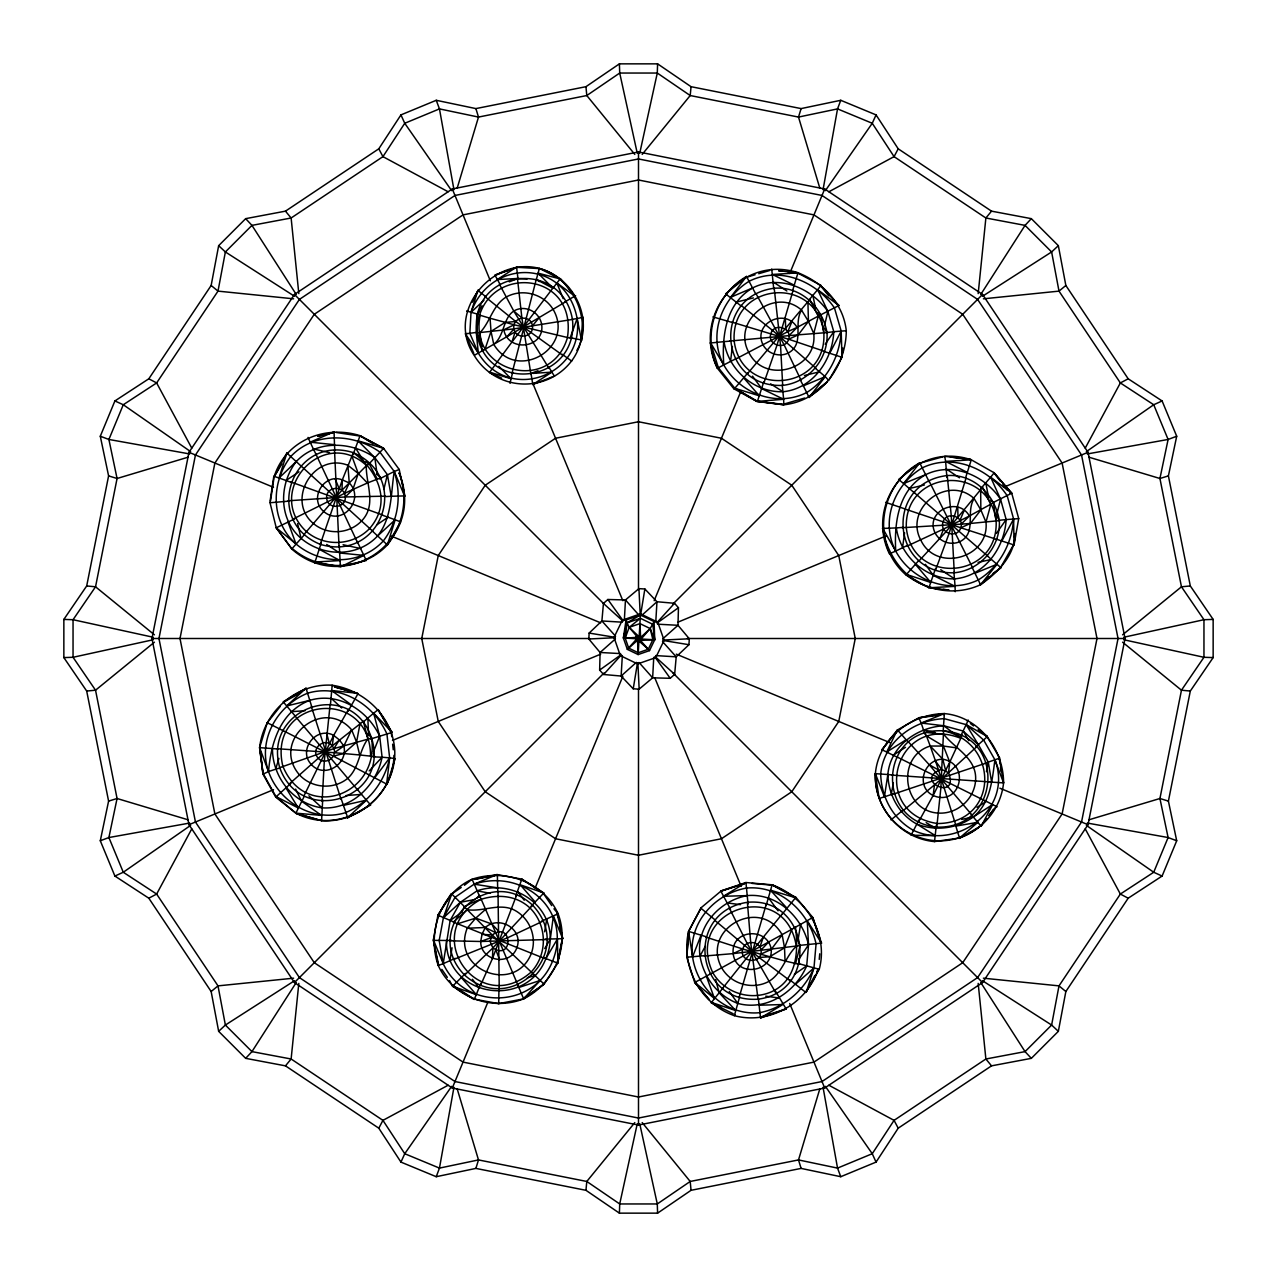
<?xml version="1.0" encoding="UTF-8"?>
<svg xmlns="http://www.w3.org/2000/svg" width="1277" height="1277" viewBox="0 0 1277 1277"><rect width="100%" height="100%" fill="white"/><g stroke="black" fill="none" stroke-linecap="round" stroke-linejoin="round"><path stroke-width="1.5" d="M747.396 902.296L750.668 942.346L758.043 999.189C820.425 991.175 809.985 896.598 747.396 902.296C684.44 911.922 694.528 1003.435 758.043 999.189M479.561 337.623L476.88 332.882C468.42 269.431 561.657 257.108 572.447 319.442C579.263 382.334 486.266 396.125 476.88 332.882C477.534 262.934 578.577 267.452 567.371 337.862C550.722 393.986 468.1 372.724 480.184 315.291L476.991 313.998L478.125 319.41M626.081 619.983L627.087 622.825L625.203 638.101L637.638 637.319L639.17 636.792L640.415 614.987L626.081 619.983L623.368 637.989L627.326 649.355L638.149 654.574L649.498 650.616L654.734 639.777L654.079 621.58L640.415 614.987L627.087 622.825L623.368 637.989L637.383 638.803L640.032 640L640.288 637.782L637.415 636.632L635.85 637.175L635.675 640.24L640.575 640.607L640.703 638.979M710.076 343.034L724.027 341.645C728.576 370.011 753.989 392.566 783.056 391.752C812.938 388.703 832.524 360.242 833.785 331.717L827.863 311.412C811.47 288.091 779.672 274.363 752.807 287.836C725.4 303.718 721.808 336.346 723.772 364.951C739.75 393.603 776.767 407.666 806.745 392.534C827.927 379.109 839.883 355.836 841.192 331.094L834.456 307.965C816.131 281.1 779.752 265.919 749.264 281.195C721.361 298.211 707.666 335.276 723.772 364.951L717.419 368.287L733.876 388.799L756.926 401.457L783.839 404.793C820.584 400.978 846.092 366.467 846.284 330.759C843.331 303.319 822.851 282.632 797.997 272.751C741.346 254.059 691.224 315.914 717.419 368.287C702.111 335.244 715.216 294.827 746.486 276.439L755.713 293.949M304.485 534.648L292.21 548.471C319.394 571.968 362.476 571.489 387.394 544.88C403.229 524.416 408.863 497.12 399.015 472.761C426.773 538.718 345.971 596.183 292.194 549.397L276.247 527.8L294.684 518.861M314.717 562.949L321.293 542.869M956.186 734.642L961.948 734.834L960.815 738.298C894.73 712.215 867.865 813.273 937.573 823.537C998.295 823.186 1000.498 742.815 943.575 730.859L940.846 788.132L936.791 827.097C873.851 820.712 879.709 726.725 943.575 730.859C1007.33 735.728 999.939 829.539 936.791 827.097M599.647 670.074L600.094 652.483L588.809 638.995L589.144 633.073L601.898 620.957L603.446 603.446L607.868 599.488L625.459 599.951L638.931 588.649L644.869 588.984L656.969 601.738L674.495 603.287L678.454 607.708L677.991 625.299L689.293 638.771L688.957 644.709L676.203 656.825L674.655 674.336L670.217 678.295L652.643 677.832L639.154 689.133L633.232 688.798L621.117 676.044L603.606 674.495L599.647 670.074L620.925 654.798M882.407 528.439L896.31 527.912C900.493 556.309 925.554 579.199 954.589 578.88C984.487 576.23 1004.472 548.072 1006.18 519.611L1000.545 499.211C984.599 475.523 952.897 461.476 925.841 474.581C898.21 489.985 894.155 522.532 895.72 551.105C911.315 579.95 948.077 594.683 978.294 579.934C999.588 566.78 1011.943 543.731 1013.603 519.021L1007.202 495.795C989.356 468.531 953.105 452.984 922.393 467.813C894.251 484.382 880.029 521.239 895.72 551.105L889.399 553.787C863.891 500.76 914.907 440.677 971.286 459.816L965.635 477.678M303.974 534.536L341.997 490.145L342.332 479.881L353.298 452.633C411.928 478.268 381.232 562.662 320.256 544.337C261.322 520.25 292.545 433.637 353.298 452.633C377.976 470.798 392.374 502.116 369.755 528.343C353.122 545.902 324.358 547.274 306.145 531.36C263.812 491.406 322.842 425.64 366.26 465.307C365.813 484.127 377.034 504.878 361.678 520.872C348.94 534.313 326.928 535.366 312.993 523.171C285.553 499.658 314.254 452.026 347.871 465.259L358.246 473.48L367.377 483.009L380.881 477.726L376.699 474.262M619.409 1213.15L585.951 1190.308L475.89 1168.407L436.239 1176.708L400.946 1162.102L378.79 1128.182L285.473 1065.848L245.663 1058.346L218.654 1031.337L211.152 991.527L148.818 898.21L114.898 876.054L100.292 840.761L108.593 801.11L86.692 691.049L63.85 657.591L63.85 619.409L86.692 585.951L108.593 475.89L100.292 436.239L114.898 400.946L148.818 378.79L211.152 285.473L218.654 245.663L245.663 218.654L285.473 211.152L378.79 148.818L400.946 114.898L436.239 100.292L475.89 108.593L585.951 86.692L619.409 63.85L657.591 63.85L691.049 86.692L801.11 108.593L840.761 100.292L876.054 114.898L898.21 148.818L991.527 211.152L1031.337 218.654L1058.346 245.663L1065.848 285.473L1128.182 378.79L1162.102 400.946L1176.708 436.239L1168.407 475.89L1190.308 585.951L1213.15 619.409L1213.15 657.591L1190.308 691.049L1168.407 801.11L1176.708 840.761L1162.102 876.054L1128.182 898.21L1065.848 991.527L1058.346 1031.337L1031.337 1058.346L991.527 1065.848L898.21 1128.182L876.054 1162.102L840.761 1176.708L801.11 1168.407L691.049 1190.308L657.591 1213.15L619.409 1213.15L619.712 1203.956L637.255 1123.776M657.591 63.85L657.288 73.044L639.745 153.224M480.535 985.429L492.443 958.564L492.874 947.965L490.065 941.404L492.236 935.003C512.3 920.302 513.753 961.294 492.874 947.965L464.605 975.069C420.388 930.374 486.84 862.246 532.653 905.265C576.31 951.604 512.029 1017.53 464.605 975.069M798.795 958.74L799.514 964.374L785.052 961.022L784.525 947.805L782.163 934.812C760.581 895.863 700.482 928.842 721.76 967.966C730.987 984.008 752.137 990.186 768.546 981.598C782.21 973.521 785.132 956.904 796.305 946.273C785.307 876.182 682.828 908.777 712.837 972.755C724.905 993.714 752.552 1001.775 773.99 990.569C797.343 978.054 798.444 950.503 795.443 927.294L709.996 974.191M334.494 449.807L339.075 547.163M480.184 315.291L490.065 318.244L491.022 331.413L493.752 344.359C516.499 382.637 575.576 347.855 553.133 309.401C543.411 293.63 522.085 288.107 505.947 297.174C492.699 305.442 490.336 321.788 479.944 332.722L482.195 350.936L507.145 336.553L513.977 328.875C511.502 316.904 530.961 313.711 532.397 325.827C534.297 337.32 515.94 340.305 513.977 328.875L476.88 332.882M330.456 704.792L332.164 685.222C378.231 692.31 410.715 740.5 386.644 784.062C369.34 815.795 328.428 830.529 295.881 813.146L304.229 796.369M789.681 979.746L805.867 992.437L819.243 969.307L818.429 968.748C807.319 1003.083 769.6 1025.16 734.355 1015.662C700.227 1003.882 680.545 966.29 688.59 931.396L701.153 907.708L688.59 931.396L686.739 957.239L700.004 956.074C695.885 926.671 719.095 900.86 747.157 895.608C777.039 892.831 802.116 916.87 808.533 944.788L806.697 965.859C795.443 992.133 766.663 1011.304 737.787 1003.403C717.435 995.661 703.611 977.336 700.004 956.074L705.399 946.097M782.689 385.383L780.566 345.732L774.213 288.251C711.081 296.472 719.095 388.192 782.689 385.383C808.724 382.573 828.757 358.709 827.001 332.579C822.532 307.198 800.998 286.032 774.213 288.251M373.507 753.334L374.704 756.766L370.585 756.128C370.33 685.063 266.542 697.625 282.84 766.168C305.65 822.085 379.939 795.108 371.575 738.154C351.702 677.337 262.328 706.883 279.727 767.637C300.893 827.257 390.81 799.194 371.575 738.154L368.015 733.429M624.341 620.43L625.459 599.951L639.075 615.291M653.76 657.352L652.643 677.832L639.027 662.492M638.963 640.368L638.915 641.182L637.335 640.415L636.76 638.755L639.17 636.6L641.15 639.011L640.447 640.463L637.175 640.958L638.947 640.543L638.149 654.574M576.901 350.377C594.635 319.314 573.501 277.46 539.772 268.617L539.389 268.409C491.789 255.911 445.21 312.769 474.23 355.453C495.572 391.065 546.301 393.954 571.569 361.008L571.92 360.673M954.286 572.782L951.253 515.541L947.215 475.555C883.987 482.898 890.644 574.714 954.286 572.782C980.369 570.34 1000.737 546.764 999.348 520.617C995.23 495.173 974.032 473.703 947.215 475.555M622.346 655.564L621.117 676.044L636.393 662.348M655.755 622.218L656.969 601.738L641.708 615.434M322.682 799.945L321.596 820.728C358.566 823.25 393.859 792.809 393.907 755.393M499.243 988.893L498.014 891.442M936.36 825.038L934.509 841.591C900.397 838.542 873.883 807.766 875.368 773.654C878.4 738.92 910.565 714.051 944.357 713.588C978.852 716.62 1003.658 749.328 1003.578 782.881C1000.929 808.357 983.402 829.364 959.506 838.015L934.509 841.591M330.168 704.186L324.31 761.204L322.107 801.333M688.862 932.912L686.739 957.239L694.656 982.316L709.15 999.572L694.656 982.316M797.119 938.834L800.136 945.571L733.19 953.616C730.524 929.624 767.413 926.288 771.276 949.418C772.585 972.851 735.791 977.623 733.19 953.616L704.281 956.042M705.926 937.11L742.735 949.003C738.729 963.241 763.151 964.678 761.06 950.024C759.432 940.766 745.209 939.744 742.735 949.003L733.19 953.616M819.243 959.394L819.738 953.791M842.82 348.03L841.99 357.321L829.699 378.87M585.951 1190.308L586.797 1181.464L634.813 1122.579M691.049 86.692L690.203 95.536L642.187 154.421M298.818 983.402L291.124 1059L285.473 1065.848M978.182 293.598L985.876 218L991.527 211.152M824.926 351.494L788.659 339.235C792.522 327.902 774.165 322.203 770.861 333.632C766.998 344.902 785.339 350.696 788.659 339.235L798.285 334.829L827.001 332.579L824.064 327.774M1015.231 533.674C1014.72 555.655 997.592 572.83 980.576 584.69C955.627 596.279 926.99 590.996 905.553 574.522C870.291 543.411 879.294 485.052 919.711 462.849L929.369 482.147M813.736 333.536C817.95 369.436 764.556 384.984 748.849 352.436C731.226 320.894 774.596 286.08 801.573 310.135L808.437 321.421L813.736 333.536L818.238 316.233L809.778 299.488L747.125 374.145M823.825 332.754C827.352 391.209 740.772 398.743 734.131 340.576C731.098 282.089 816.067 274.555 823.825 332.754L820.84 314.765L818.046 312.306M976.969 746.486L948.54 772.713L941.58 769.361C911.507 780.215 960.017 802.483 948.54 772.713L949.769 762.114L960.815 738.298M997.002 539.485L960.783 527.768C964.869 516.467 946.528 510.545 943.08 521.91C939.058 533.132 957.319 539.181 960.783 527.768L970.488 523.458L999.348 520.617L996.507 515.637M379.445 478.891L394.242 471.5L404.554 495.907L391.209 496.274L387.394 474.645L374.815 457.629C351.43 441.379 316.84 439.639 296.312 461.492C278.833 484.143 278.434 518.861 301.005 538.303C322.826 556.995 357.512 557.554 377.609 535.957C392.278 517.536 390.714 493.529 394.242 471.5L379.939 452.122C353.49 433.206 314.094 431.706 290.789 456.496C270.66 482.195 270.485 521.702 295.993 543.922C320.846 565.28 360.353 565.599 383.212 541.081C398.568 521.208 401.824 495.157 394.242 471.5L399.222 469.473L404.889 496.354M782.258 385.143L783.631 399.27L756.926 401.457L734.818 388.288L718.376 367.76L710.603 342.875L723.772 364.951L730.524 361.455L732.391 346.482M985.988 522.149C989.691 558.081 936.089 572.91 920.829 540.139C903.669 508.358 947.518 474.15 974.143 498.573L980.864 509.938L985.988 522.149L990.776 504.559L982.62 487.271L945.826 531.902L918.881 561.066M996.124 521.144C998.822 579.614 912.145 585.999 906.319 527.72C904.116 469.234 989.18 462.833 996.124 521.144L993.442 502.739L990.697 500.169M1014.034 540.969L1014.05 544.976L1018.711 518.574L1011.735 493.225L994.16 472.793L970.807 459.528L950.311 456.99M1014.497 537.234L1014.96 533.515M918.45 822.101L933.136 795.507L934.461 784.94L948.54 772.713M943.208 730.795L944.357 713.588L918.77 717.786L897.22 730.109L881.896 749.695L897.811 757.5M370.585 756.128L359.699 754.978L356.57 742.145L351.654 729.853C322.746 696.013 270.437 740.325 299.057 774.405C311.301 788.292 333.265 790.112 347.631 778.427C359.332 767.94 358.789 751.227 367.872 738.904L363.338 721.25L332.212 745.896C324.741 736.59 310.04 749.024 317.957 757.931C324.278 765.753 337.463 757.947 333.967 748.593L332.212 745.896L333.664 735.36L348.461 709.405M455.171 958.341L443.215 963.672L433.621 940.383L446.423 940.463C445.45 996.491 526.012 1010.155 545.902 958.564C564.642 914.284 519.292 876.645 477.023 890.835L460.327 902.312L450.127 920.541L443.215 963.672C464.493 1010.155 533.451 1009.261 552.558 961.166C573.07 910.278 522.916 868.041 474.15 884.163L455.123 897.22L443.39 917.812L439.176 940.495L443.215 963.672L438.266 965.508C426.885 933.279 439.99 893.756 472.075 879.262C504.575 868.296 543.587 881.561 558.081 913.741C570.228 946.161 554.33 983.561 523.65 998.853C491.709 1011.512 452.617 997.177 438.266 965.508L433.334 939.936L437.931 915.178L451.292 893.533L465.355 907.532M939.601 588.889C909.224 586.414 887.228 557.426 882.886 528.71L895.72 551.105L902.52 547.769L904.595 532.796M999.987 763.614L999.268 757.931L1003.578 782.881L991.622 782.131L988.27 762.098L978.374 744.746L963.113 731.019L943.863 725.767C916.87 727.14 890.277 746.295 887.85 774.532C888.521 794.948 898.769 814.183 916.902 824.144C935.738 831.407 956.872 828.645 973.313 816.961C990.569 802.946 992.069 780.247 994.927 759.815L983.657 740.069L966.21 724.65L944.278 718.664C913.47 719.845 883.476 741.969 880.699 774.022C881.29 797.263 893.038 819.132 913.662 830.481C958.037 850.785 1013.411 808.293 994.927 759.815L999.779 758.059L986.961 736.366L979.411 730.524M270.516 500.871L273.885 478.588M367.377 483.009L352.883 489.49L345.285 496.945C346.147 508.837 326.928 509.746 326.657 497.838C325.795 485.994 345.109 484.941 345.285 496.945L385.462 496.178M891.314 774.868L887.85 774.532L884.418 796.816L879.135 798.46L875.368 773.654C873.931 828.454 935.482 860.89 979.044 827.049L959.123 838.462M511.981 373.395L536.372 279.024M798.077 939.792L800.583 924.372L812.795 917.477L795.89 897.332L772.138 884.817L745.944 882.519L721.297 890.819L700.722 908.075L715.104 919.935M640.623 614.844L644.869 588.984M633.232 688.798L637.478 662.939M449.871 960.895L452.042 947.789M544.609 931.779L546.795 918.881L558.081 913.741L553.931 908.825M260.221 749.886L262.982 774.149L259.582 747.668L272.464 748.561C272.352 777.15 293.279 803.776 322.043 807.862C351.957 809.841 376.46 785.355 382.094 757.213L379.684 736.206C367.696 710.299 338.453 691.671 309.784 700.355C280.286 711.56 270.963 742.959 268.521 771.563C279.392 802.451 313.36 822.564 345.413 812.683C368.622 803.121 384.505 782.21 389.645 757.884L386.915 733.956C373.618 704.234 340.097 683.403 307.549 693.235C277.317 705.479 257.443 739.622 268.521 771.563L262.982 774.149L275.736 797.135L296.312 813.497L321.596 820.728M793.113 290.326L776.959 345.333L763.79 383.292M453.942 1087.318L439.464 1168.104L436.239 1176.708M823.058 189.682L837.536 108.896L840.761 100.292M887.85 774.532L875.368 773.654L884.418 796.816L891.218 794.581L893.341 782.945M966.082 477.901L949.003 533.69L935.418 570.436M360.082 723.309L356.57 742.145L343.705 753.478L333.361 756.176L282.808 730.46M476.848 898.082L479.402 895.4L481.174 899.247C418.537 932.817 478.268 1018.599 531.168 972.036C547.705 954.382 547.354 925.586 530.37 908.362C512.013 890.771 484.574 894.538 464.461 906.893L462.082 911.746M481.174 899.247L485.595 909.336L475.73 918.115L467.19 928.219C450.845 969.642 514.519 995.022 531.2 953.759C537.713 936.44 529.029 916.184 511.981 908.985C497.12 903.573 482.498 911.922 467.238 909.735L453.367 922.106L543.89 958.229M547.354 939.537L480.711 941.484L482.036 934.333L485.276 927.501C499.562 914.747 524.24 929.624 516.69 948.157C509.97 966.513 480.375 961.038 480.711 941.484L449.887 940.814M475.842 999.412L498.7 1003.642L523.65 998.853L544.114 984.152L557.841 963.018L562.088 940.159L557.634 963.097L543.028 957.479M986.435 771.771L988.27 762.098L994.927 759.815L1003.578 782.881M739.112 997.529L766.344 903.94M151.947 638.5L188.98 452.297L294.46 294.46L452.297 188.98L638.5 151.947L824.703 188.98L982.54 294.46L1088.02 452.297L1125.053 638.5L1088.02 824.703L982.54 982.54L824.703 1088.02L638.5 1125.053L452.297 1088.02L294.46 982.54L188.98 824.703L151.947 638.5L589.671 638.5M275.736 797.135L290.933 783.296M824.479 325.843L827.863 311.412L817.647 289.671L821.047 285.41L797.471 272.911L788.132 271.873M320.256 544.337L342.332 479.881L349.26 482.945C365.717 499.642 341.246 527.481 323.448 511.231C308.603 498.509 324.135 472.729 342.332 479.881M383.85 489.41L387.394 474.645M996.523 515.269L1000.545 499.211L990.665 477.183L994.16 472.793M512.636 372.469L509.97 383.196L510.433 382.142M795.539 963.688L800.136 945.571M801.573 310.135C793.081 323.64 804.893 344.056 788.308 352.995C779.337 357.448 767.956 353.857 763.167 345.061C751.977 323.704 785.227 307.118 797.071 327.407L820.84 314.765M766.136 905.537L772.138 884.817C805.723 896.981 828.821 933.854 819.243 969.307L798.093 963.465M539.405 281.594L536.34 279.519L539.389 268.409C577.539 279.232 595.577 328.923 571.569 361.008L562.199 354.288M974.143 498.573C965.428 512.013 977.001 532.717 960.256 541.48C951.221 545.806 939.888 542.055 935.227 533.195C924.356 511.694 957.766 495.588 969.387 515.972L993.442 502.739M516.706 894.906L492.443 958.564M734.898 1014.592L734.355 1015.662L739.638 996.89M280.126 706.564L267.26 722.734L259.582 747.668C263.573 712.039 295.929 682.956 332.164 685.222L332.754 686.403M457.23 187.99L478.492 117.069L475.89 108.593M819.77 1089.01L798.508 1159.931L801.11 1168.407M449.52 980.544L452.537 986.275L474.23 999.492L480.982 983.162M296.312 813.497L275.88 796.529L263.126 773.543L259.582 747.668L268.521 771.563L275.624 769.217L278.929 758.394M475.89 1168.407L478.492 1159.931L457.23 1089.01M801.11 108.593L798.508 117.069L819.77 187.99M763.854 381.663L757.453 401.297L734.818 388.288L733.876 388.799M792.618 290.502L797.997 272.751L778.954 270.804M371.846 530.562L377.609 535.957L395.184 519.803L400.643 521.91L387.394 544.88L395.184 519.803L382.908 515.381M494.853 365.126L511.981 341.981L515.158 331.828L566.174 301.484M935.562 568.409L928.906 587.787L905.553 574.522M806.298 992.069L813.976 967.918L816.067 943.911C809.123 911.986 780.295 884.945 746.407 888.074C714.338 893.868 688.111 923.415 692.581 956.84C697.146 989.244 726.278 1015.981 759.735 1012.677C784.286 1007.824 804.031 990.633 813.976 967.918L795.348 984.391M484.989 349.419L491.022 331.413L505.149 322.411L515.716 321.501L563.109 355.565M759.879 947.119L763.391 937.031L783.216 912.736M352.979 454.804L360.066 435.68L383.611 448.339L399.222 469.473M303.83 796.098L333.664 735.36L339.347 739.878L343.848 745.976C348.413 764.572 323.688 779.353 310.886 763.997C297.812 749.455 316.552 725.895 333.664 735.36M515.669 896.326L521.83 879.135L497.072 874.553L474.326 879.374M701.009 935.291L692.581 956.84L688.59 931.396L706.341 936.791M939.696 538.926L943.591 529.029L969.387 515.972L961.214 524.145L902.153 527.72M791.772 929.433L784.525 947.805L769.632 956.792L758.953 957.447L714.705 920.238M373.507 751.642L379.684 736.206L373.666 713.173L378.168 709.661L391.353 732.998L391.768 736.733M735.233 359.3L787.797 331.653L791.692 322.171M452.297 1088.02L488.069 1001.695M535.079 888.185L622.841 676.315M654.159 600.685L741.171 390.65M789.697 273.486L824.703 188.98M771.34 270.038L771.723 269.096L773.718 288.714M533.259 383.451L532.812 384.505L553.021 376.619M960.049 520.106L964.071 510.688M400.946 1162.102L404.745 1153.722L451.627 1086.36M876.054 114.898L872.255 123.278L825.373 190.64M292.672 519.244L344.423 493.433L349.26 482.945L368.893 463.136L377.21 478.875M472.33 302.234L478.268 290.087L474.964 296.95M960.607 736.27L968.301 720.116L967.343 721.17M637.383 638.803L639.17 636.6L637.941 637.654L635.85 637.175L637.638 637.319L629.162 627.358L627.087 622.825L640.4 618.323L652.77 624.293L654.734 639.777L641.15 639.011L650.185 628.555L654.079 621.58M637.814 640L635.675 640.24L638.931 640.99L648.285 649.243L652.898 639.681L650.185 628.555L639.953 623.623L629.162 627.358L625.203 638.101L628.699 648.125L638.261 652.739L648.285 649.243L649.498 650.616M351.654 729.853L343.848 745.976L334.382 752.696L277.572 748.737M916.902 824.144L935.45 835.685L911.076 835.206L918.913 820.01M933.136 795.507C960.096 807.208 971.127 763.965 942.777 759.208C923.622 759.177 915.178 786.728 933.136 795.507L949.769 762.114L943.416 746.055L926.432 735.903L924.74 732.248L943.815 734.435C955.707 749.264 977.607 758.825 975.532 781.125C973.872 799.562 957.239 814.04 938.755 813.114C902.647 811.661 895.64 756.495 930.231 746.039L943.416 746.055L956.537 747.875M347.998 711.401L358.023 693.634L334.558 686.93L357.592 693.299L331.477 690.49L351.303 704.824M824.415 351.622L829.731 353.266L841.192 331.094L846.284 330.759M378.79 1128.182L382.94 1120.36L448.115 1085.242M898.21 148.818L894.06 156.64L828.885 191.758M805.867 992.437L814.838 975.516M816.642 972.132L818.429 968.748M301.308 466.249L286.878 453.048L274.156 476.72C285.441 440.453 325.236 424.571 360.066 435.68L373.283 443.885M996.539 539.229L1001.822 540.985L1013.603 519.021L1018.711 518.574M191.758 828.885L156.64 894.06L148.818 898.21M1085.242 448.115L1120.36 382.94L1128.182 378.79M1012.645 546.333L1000.593 567.563L980.576 584.69L979.858 583.733M482.083 305.778L477.311 314.062L476.273 332.435L478.316 353.09C508.581 403.676 584.547 375.757 577.14 318.58C566.142 259.183 490.655 257.459 471.021 312.37L469.84 333.297L478.316 353.09L474.581 355.134M544.752 948.54L550.291 939.106L553.388 915.976L562.742 938.691L545.087 939.138M545.902 958.564L557.458 938.946L557.841 963.018M274.156 476.72L281.914 463.854M279.727 767.637L333.967 748.593L339.347 739.878M296.248 982.524L251.952 1051.625L245.663 1058.346M980.752 294.476L1025.048 225.375L1031.337 218.654M461.236 887.467L451.659 894.044L437.931 915.178L453.319 921.786M798.588 959.681L808.533 944.788L807.224 920.717L821.526 943.128L799.035 945.443M825.181 344.247L833.785 331.717L841.192 331.094L841.99 357.321L829.731 353.266M493.752 344.359C506.362 334.606 502.053 311.476 520.617 308.619C530.562 307.422 540.091 314.605 541.671 324.486C545.103 348.382 508.182 352.867 503.808 329.785L514.152 324.773L571.362 338.437M996.315 533.435L1006.18 519.611L1013.603 519.021L1014.05 544.976L1001.822 540.985M532.653 905.265L492.874 947.965M479.577 310.997L477.311 314.062L466.712 311.013L468.34 310.694M986.834 818.669L980.672 826.139M989.084 815.636L994.735 808.022M782.163 934.812L771.276 949.418L760.661 954.206L742.735 949.003M722.239 988.749L763.391 937.031M511.981 341.981L553.5 287.293M495.189 364.839L489.458 372.517L501.685 378.136M368.207 774.516L374.688 777.837L389.645 757.884L395.12 758.538L387.075 784.397M536.34 279.519L552.909 288.219L560.38 278.562L574.794 296.104L575.608 295.641M983.019 823.122L986.514 818.589M988.861 815.572L993.538 809.522M782.434 913.853L795.89 897.332M743.757 377.96L759.384 395.838L734.818 388.288L747.955 372.756M882.04 749.743L897.731 730.236L908.155 742.033M722.638 988.398L711.145 1002.812L733.206 1013.762M915.513 564.45L930.885 582.52L906.462 574.411L918.706 560.571M809.283 299.648L817.647 289.671L838.925 305.506L820.76 314.828M513.977 328.875L532.397 325.827L539.277 317.622M980.944 488.437L990.665 477.183L1011.735 493.225L993.41 502.42M288.953 784.27L332.212 745.896M627.326 649.355L636.936 638.771M603.606 674.495L621.197 655.085M656.905 622.697L674.495 603.287M943.4 714.641L944.357 713.588L921.196 723.037L924.931 734.163M368.223 464.748L383.611 448.339L360.401 436.127L336.266 432.504M369.181 770.941L382.094 757.213L389.645 757.884L386.644 784.062L374.688 777.837M761.06 950.024L768.068 942.602M531.152 906.159L543.826 892.99L521.83 879.135L542.964 892.862L551.728 905.632M729.917 341.039L789.026 335.628L797.071 327.407L787.797 331.653M461.348 977.591L476.369 994.655L452.537 986.275L465.498 973.377M294.46 982.54L603.973 673.027M673.027 603.973L982.54 294.46M341.997 490.145L349.26 482.945L347.871 465.259M296.312 461.492L279.009 477.997L273.821 476.273L269.91 502.276L276.247 527.8L295.993 543.922L287.979 521.926M483.983 300.191L471.021 312.37L477.901 290.406L485.563 296.503M218.654 1031.337L225.375 1025.048L294.476 980.752M1058.346 245.663L1051.625 251.952L982.524 296.248M640.4 618.323L629.162 627.358L639.17 636.792L637.415 636.632L640.623 637.494L650.185 628.555L654.734 639.777M489.825 372.198L511.039 378.758L498.86 366.307M628.699 648.125L637.478 640.288L638.261 652.739M639.091 638.101L640.751 637.367L638.915 637.351M581.865 340.081L570.196 337.703L577.14 318.58L583.158 317.239L581.498 340.4L577.14 318.58L572.24 319.298M615.45 638.867L600.094 652.483L620.59 653.601M662.651 638.915L677.991 625.299L657.511 624.182M903.414 809.905L890.947 819.866M976.011 746.758L987.472 736.51L978.182 729.438M363.706 721.585L373.666 713.173L392.151 732.407L391.353 732.998M934.461 784.94L903.414 810.448M827.4 381.727L809.091 397.45L808.293 396.971L827.336 381.695M786.169 1008.974L760.549 1017.961L761.092 1016.891L786.169 1008.974L775.682 991.495M730.556 909.32L720.866 891.17L744.571 883.476M711.576 1002.461L735.744 1010.57L719.143 992.74L715.663 979.571M211.152 991.527L218 985.876L293.598 978.182M1065.848 285.473L1059 291.124L983.402 298.818M154.421 642.187L95.536 690.203L86.692 691.049M1122.579 634.813L1181.464 586.797L1190.308 585.951M743.166 279.727L725.591 293.838L740.676 305.634M985.78 579.12L988.733 576.805M993.187 573.341L1001.072 567.85L987.153 555.75M657.16 622.984L678.454 607.708M450.127 920.541L462.114 912.033M190.64 825.373L123.278 872.255L114.898 876.054M1086.36 451.627L1153.722 404.745L1162.102 400.946M794.406 974.335L806.697 965.859M464.445 885.264L472.075 879.262L479.849 896.853M524.943 997.321L544.114 984.152L532.717 973.345M376.827 524.847L388.048 517.185M287.724 454.197L286.878 453.048L279.009 477.997L286.032 480.487L298.962 471.852M347.711 817.743L340.847 797.87M893.102 755.266L905.489 747.316M977.017 807.351L986.371 801.397L997.05 806.825L995.868 806.505M906.175 739.702L886.685 752.089L897.22 730.109M295.067 715.902L283.191 701.807L306.033 688.207L306.624 689.388M543.411 920.94L507.959 937.605L453.83 959.41M564.546 302.154L574.794 296.104L556.9 282.951L563.157 298.658M507.145 336.553L515.158 331.828M483.903 349.818L478.316 353.09L465.419 333.856L467.047 333.52M706.373 976.251L714.497 998.55L694.864 982.444L710.746 973.728M283.622 702.158L300.047 693.044M794.198 927.868L800.583 924.372M730.524 361.455L736.51 358.486M943.591 529.029L907.197 546.061M902.52 547.769L907.037 545.582M344.423 493.433L352.883 489.49L358.246 473.48L351.718 455.681M986.403 762.992L893.98 793.943M541.48 921.18L546.795 918.881M752.807 287.836L730.683 297.254L746.486 276.439L746.087 277.38L755.106 274.763M800.264 379.892L803.361 385.846L825.229 376.667L828.805 380.53M1088.02 452.297L1003.514 487.303M188.98 824.703L273.486 789.697M392.47 740.405L600.685 654.159M678.151 622.075L886.35 535.829M974.974 573.245L997.002 564.258L980.576 584.69L971.989 567.18M925.841 474.581L903.589 483.552L898.625 479.466L919.711 462.849L903.589 483.552L914.843 493.273M532.748 372.82L537.984 370.729M509.268 281.85L517.951 278.466L527.146 278.993M100.292 840.761L108.896 837.536L189.682 823.058M1176.708 436.239L1168.104 439.464L1087.318 453.942M480.711 941.484L490.719 937.813M495.332 274.858L516.93 267.324L539.772 268.617L560.012 278.897L538.016 273.134L552.909 288.219M720.866 891.17L746.359 882.902M891.218 794.581L894.092 793.608M985.317 763.055L988.27 762.098M518.845 987.504L539.979 980.513L523.65 998.853L517.456 984.296M457.118 923.925L475.73 918.115L492.012 924.117L499.275 931.971M108.593 801.11L117.069 798.508L187.99 819.77M1168.407 475.89L1159.931 478.492L1089.01 457.23M370.553 739.016L392.151 732.407L378.168 709.661M187.99 457.23L117.069 478.492L108.593 475.89M1089.01 819.77L1159.931 798.508L1168.407 801.11M275.624 769.217L280.461 767.796M527.353 977.767L534.855 975.548M758.714 273.709L769.536 270.548M784.86 403.803L804.686 398.025M797.471 272.911L772.377 274.459L794.342 285.234M712.933 316.888L731.545 322.283M921.18 462.801L942.905 456.799M317.877 436.143L334.398 432.233M333.967 748.593L371.575 738.154M317.989 436.303L332.579 432.68M736.51 302.058L753.398 297.924M804.398 375.518L819.547 371.799L825.229 376.667L809.091 397.45L803.361 385.846M309.784 700.355L286.655 705.973L306.033 688.207L311.811 706.915M909.352 488.516L924.42 484.989M978.086 562.407L991.383 559.39M343.066 805.468L366.435 800.184L370.713 804.989L347.296 818.014L366.435 800.184L356.826 788.835M153.224 639.745L73.044 657.288L63.85 657.591M1123.776 637.255L1203.956 619.712L1213.15 619.409M572.447 319.442L532.397 325.827M961.693 819.403L973.313 816.961L992.66 804.542L981.183 826.267L971.254 814.63M475.044 899.439L460.327 902.312L443.39 917.812L451.659 894.044M476.257 879.039L497.376 874.984L497.727 891.282M637.941 639.873L638.995 639.681M288.091 500.792L345.285 496.945M939.601 715.136L918.77 717.786L921.196 723.037L943.863 725.767L953.983 733.557M826.458 332.611L833.785 331.717M998.853 520.282L1006.18 519.611M700.004 956.074L705.032 955.611M789.026 335.628L798.285 334.829L808.437 321.421L807.926 302.17M724.027 341.645L731.274 341.023M896.31 527.912L903.557 527.337M961.214 524.145L970.488 523.458L980.864 509.938L980.656 490.352M346.083 795.539L361.519 794.39M291.459 711.656L305.059 710.73M532.892 373.395L551.856 372.134L554.505 376.236M640.447 640.463L652.898 639.681M971.286 459.816L945.618 461.396L944.709 456.304L970.807 459.528M385.734 496.577L391.209 496.274M588.809 638.995L614.971 637.718M663.13 640.064L689.293 638.771M467.19 928.219L485.276 927.501L495.699 932.705L517.839 984.95M288.426 501.191L270.245 502.723M758.857 1005.238L782.833 1004.536L760.549 1017.961L758.33 998.518M747.157 895.608L723.405 896.278L745.944 882.519L748.035 903.956M446.423 940.463L451.579 940.351M1009.82 493.257L1011.735 493.225L993.666 472.506L1000.593 481.397M687.329 638.5L1125.053 638.5M63.85 619.409L73.044 619.712L153.224 637.255M1213.15 657.591L1203.956 657.288L1123.776 639.745M988.797 781.859L891.585 775.075M373.203 756.862L382.094 757.213M622.378 622.186L601.898 620.957L615.594 636.233M655.724 655.596L676.203 656.825L662.508 641.549M482.036 934.333L492.236 935.003L533.515 974.175M334.382 752.696L359.699 754.978M751.977 883.397L772.553 885.2L795.459 897.699L770.398 890.181L786.967 908.17M272.464 748.561L278.003 749.056M86.692 585.951L95.536 586.797L154.421 634.813M1190.308 691.049L1181.464 690.203L1122.579 642.187M988.111 781.795L991.622 782.131M293.598 298.818L218 291.124L211.152 285.473M983.402 978.182L1059 985.876L1065.848 991.527M334.797 450.238L334.494 444.683L310.167 442.177L308.028 437.42M778.794 270.852L782.53 271.267M948.603 590.054L928.906 587.787L955.068 586.351L953.903 572.176M783.056 404.33L757.453 401.297L783.839 404.793L783.631 399.27L761.731 388.639L752.472 376.14M943.32 589.351L948.907 590.038M726.964 902.919L740.484 904.643M765.737 996.188L779.162 997.991M542.964 892.862L543.826 892.99L520.25 884.801L535.334 902.185M497.695 887.866L474.15 884.163L497.072 874.553M663.098 640.463L688.957 644.709M589.144 633.073L614.987 637.319M189.682 453.942L108.896 439.464L100.292 436.239M1087.318 823.058L1168.104 837.536L1176.708 840.761M477.023 890.835L490.208 893.293M343.098 544.736L360.593 548.519L366.276 560.539L340.384 566.397L339.283 545.71M923.51 729.79L935.067 732.407M334.494 444.683L334.063 431.786L310.167 442.177L313.328 448.913L329.578 452.681M731.992 322.139L788.659 339.235M290.933 481.988L382.637 514.982M514.152 324.773L490.065 318.244M986.961 736.366L966.21 724.65L978.374 744.746M785.052 961.022L760.661 954.206M383.611 448.339L358.023 440.82L374.815 457.629L377.098 474.214M319.761 820.185L295.881 813.146L321.485 815.412L301.659 801.238L295.641 789.122M904.084 508.613L885.647 502.34M960.783 527.768L904.499 508.853M286.032 480.487L291.252 482.403M365.222 461.683L368.893 463.136M188.98 452.297L273.486 487.303M390.65 535.829L600.685 622.841M676.315 654.159L890.021 742.687M999.859 788.18L1088.02 824.703M114.898 400.946L123.278 404.745L190.64 451.627M1162.102 876.054L1153.722 872.255L1086.36 825.373M983.162 799.913L986.371 801.397M896.582 756.718L983.801 800.216M967.423 472.474L945.618 461.396L946.88 477.311M275.88 796.529L298.291 807.974L285.872 787.717M333.361 756.176L369.468 775.059M283.239 730.779L267.26 722.734M713.236 1003.323L721.569 1007.665M148.818 378.79L156.64 382.94L191.758 448.115M1128.182 898.21L1120.36 894.06L1085.242 828.885M448.115 191.758L382.94 156.64L378.79 148.818M828.885 1085.242L894.06 1120.36L898.21 1128.182M319.122 549.206L339.985 560.571L314.733 562.04L340.72 566.844L363.833 555.383L339.586 552.989L326.689 544.481M908.234 741.682L929.225 764.731L938.515 769.967L955.659 824.687M516.93 267.324L494.965 275.178L499.77 283.813M790.75 981.247L758.953 957.447M926.16 822.627L936.009 828.613M770.606 383.866L783.056 391.752M294.476 296.248L225.375 251.952L218.654 245.663M982.524 980.752L1051.625 1025.048L1058.346 1031.337M452.808 985.333L473.927 999.061M773.112 281.93L786.887 290.996M940.734 569.718L954.589 578.88M741.139 305.458L772.617 330.44L815.78 368.159M946.225 468.946L959.474 477.821M820.712 942.554L821.526 943.128L812.795 917.477L820.153 940.766M515.716 321.501L485.26 296.871M970.44 723.532L973.537 725.895M913.885 492.315L987.616 556.022M815.269 368.271L819.547 371.799M499.435 284.212L513.737 311.013L521.878 317.877L530.977 374.48M300.733 465.69L372.82 531.28M603.446 603.446L622.857 621.037M655.245 656.745L674.655 674.336M387.426 544.912L377.609 535.957M308.874 795.81L322.043 807.862M330.791 697.944L341.725 708.017M294.46 294.46L603.973 603.973M673.027 673.027L982.54 982.54M464.461 906.893L492.236 935.003M926.432 735.903L930.231 746.039L942.777 759.208L945.634 770.478M245.663 218.654L251.952 225.375L296.248 294.476M1031.337 1058.346L1025.048 1051.625L980.752 982.524M838.925 305.506L820.52 285.569L828.741 295.817M640.032 640L648.285 649.243M357.624 789.936L294.652 715.567M929.225 764.731L972.164 815.253M285.473 211.152L291.124 218L298.818 293.598M991.527 1065.848L985.876 1059L978.182 983.402M634.813 154.421L586.797 95.536L585.951 86.692M642.187 1122.579L690.203 1181.464L691.049 1190.308M548.918 368.223L513.737 311.013M1002.908 484.366L1007.521 490.288M517.632 891.554L524.24 900.237M472.426 979.267L479.098 988.015M954.51 590.74L955.228 591.698L955.068 586.351L933.311 575.416L925.378 564.322M776.177 993.474L747.189 943.432L729.263 908.011M276.247 527.8L292.194 549.397M930.231 746.039L935.53 761.124L941.58 769.361M768.227 897.46L778.044 910.82M654.941 657.017L670.217 678.295M607.868 599.488L623.144 620.766M729.247 991.479L737.787 1003.403M755.968 293.566L784.062 344.71L800.95 380.051M451.627 190.64L404.745 123.278L400.946 114.898M825.373 1086.36L872.255 1153.722L876.054 1162.102M441.842 969.371L447.333 977.352M498.7 1003.642L498.956 988.222M355.421 447.828L363.769 461.173M548.471 366.531L551.856 372.134L532.812 384.505L531.009 373.522M928.874 480.615L972.627 567.722M963.113 731.019L968.86 740.708M357.528 542.581L316.042 454.389M313.328 448.913L316.393 455.091M357.129 541.432L360.593 548.519M482.371 346.338L476.273 332.435L465.419 333.856L473.815 353.362M485.595 909.336L495.699 932.705M452.297 188.98L490.336 280.796M532.796 383.323L622.841 600.685M654.925 678.151L741.171 886.35M789.697 1003.514L824.703 1088.02M335.133 478.811L339.155 488.644M341.007 799.163L311.285 706.341M436.239 100.292L439.464 108.896L453.942 189.682M840.761 1176.708L837.536 1168.104L823.058 1087.318M495.939 949.944L499.594 959.889M640.16 637.893L640.527 638.979M935.53 761.124L938.515 769.967M326.657 733.349L329.354 743.613M297.621 523.602L301.005 538.303M637.255 153.224L619.712 73.044L619.409 63.85M639.745 1123.776L657.288 1203.956L657.591 1213.15M558.017 917.413L557.219 913.614L562.742 938.691L560.028 926.879M433.334 939.936L438.554 964.582M812.874 295.418L815.636 308.858M985.812 482.914L988.733 498.269M521.878 317.877L517.393 277.955M1000.482 767.397L1000.96 771.18M392.63 744.188L393.268 749.791M638.931 588.649L640.224 614.812M637.877 662.971L639.154 689.133M639.953 623.623L640.623 637.494M785.323 318.659L785.738 329.29M367.856 717.977L368.574 735.648M957.75 507.097L958.005 517.776M638.5 151.947L638.5 589.671M638.5 689.309L638.5 1125.053M225.375 251.952L218 291.124L156.64 382.94L123.278 404.745L108.896 439.464L117.069 478.492L95.536 586.797L73.044 619.712L73.044 657.288L95.536 690.203L117.069 798.508L108.896 837.536L123.278 872.255L156.64 894.06L218 985.876L225.375 1025.048L251.952 1051.625L291.124 1059L382.94 1120.36L404.745 1153.722L439.464 1168.104L478.492 1159.931L586.797 1181.464L619.712 1203.956L657.288 1203.956L690.203 1181.464L798.508 1159.931L837.536 1168.104L872.255 1153.722L894.06 1120.36L985.876 1059L1025.048 1051.625L1051.625 1025.048L1059 985.876L1120.36 894.06L1153.722 872.255L1168.104 837.536L1159.931 798.508L1181.464 690.203L1203.956 657.288L1203.956 619.712L1181.464 586.797L1159.931 478.492L1168.104 439.464L1153.722 404.745L1120.36 382.94L1059 291.124L1051.625 251.952L1025.048 225.375L985.876 218L894.06 156.64L872.255 123.278L837.536 108.896L798.508 117.069L690.203 95.536L657.288 73.044L619.712 73.044L586.797 95.536L478.492 117.069L439.464 108.896L404.745 123.278L382.94 156.64L291.124 218L251.952 225.375L225.375 251.952M195.461 454.979L158.955 638.5L195.461 822.021L299.409 977.591L454.979 1081.539L638.5 1118.045L822.021 1081.539L977.591 977.591L1081.539 822.021L1118.045 638.5L1081.539 454.979L977.591 299.409L822.021 195.461L638.5 158.955L454.979 195.461L299.409 299.409L195.461 454.979M214.887 463.04L179.993 638.5L214.887 813.96L314.286 962.714L463.04 1062.113L638.5 1097.007L813.96 1062.113L962.714 962.714L1062.113 813.96L1097.007 638.5L1062.113 463.04L962.714 314.286L813.96 214.887L638.5 179.993L463.04 214.887L314.286 314.286L214.887 463.04M438.25 555.559L421.745 638.5L438.25 721.457L485.228 791.772L555.559 838.75L638.5 855.255L721.441 838.75L791.772 791.772L838.75 721.457L855.255 638.5L838.75 555.559L791.772 485.228L721.441 438.25L638.5 421.745L555.559 438.25L485.228 485.228L438.25 555.559M622.346 620.175L613.998 637.462L620.319 655.596L637.622 663.944L655.755 657.607L664.104 640.32L657.767 622.186L640.479 613.838L622.346 620.175M977.895 822.308L959.506 838.015L955.819 826.091L977.895 822.308M516.562 267.101L497.312 279.551L517.951 278.466L516.562 267.101"/></g></svg>
